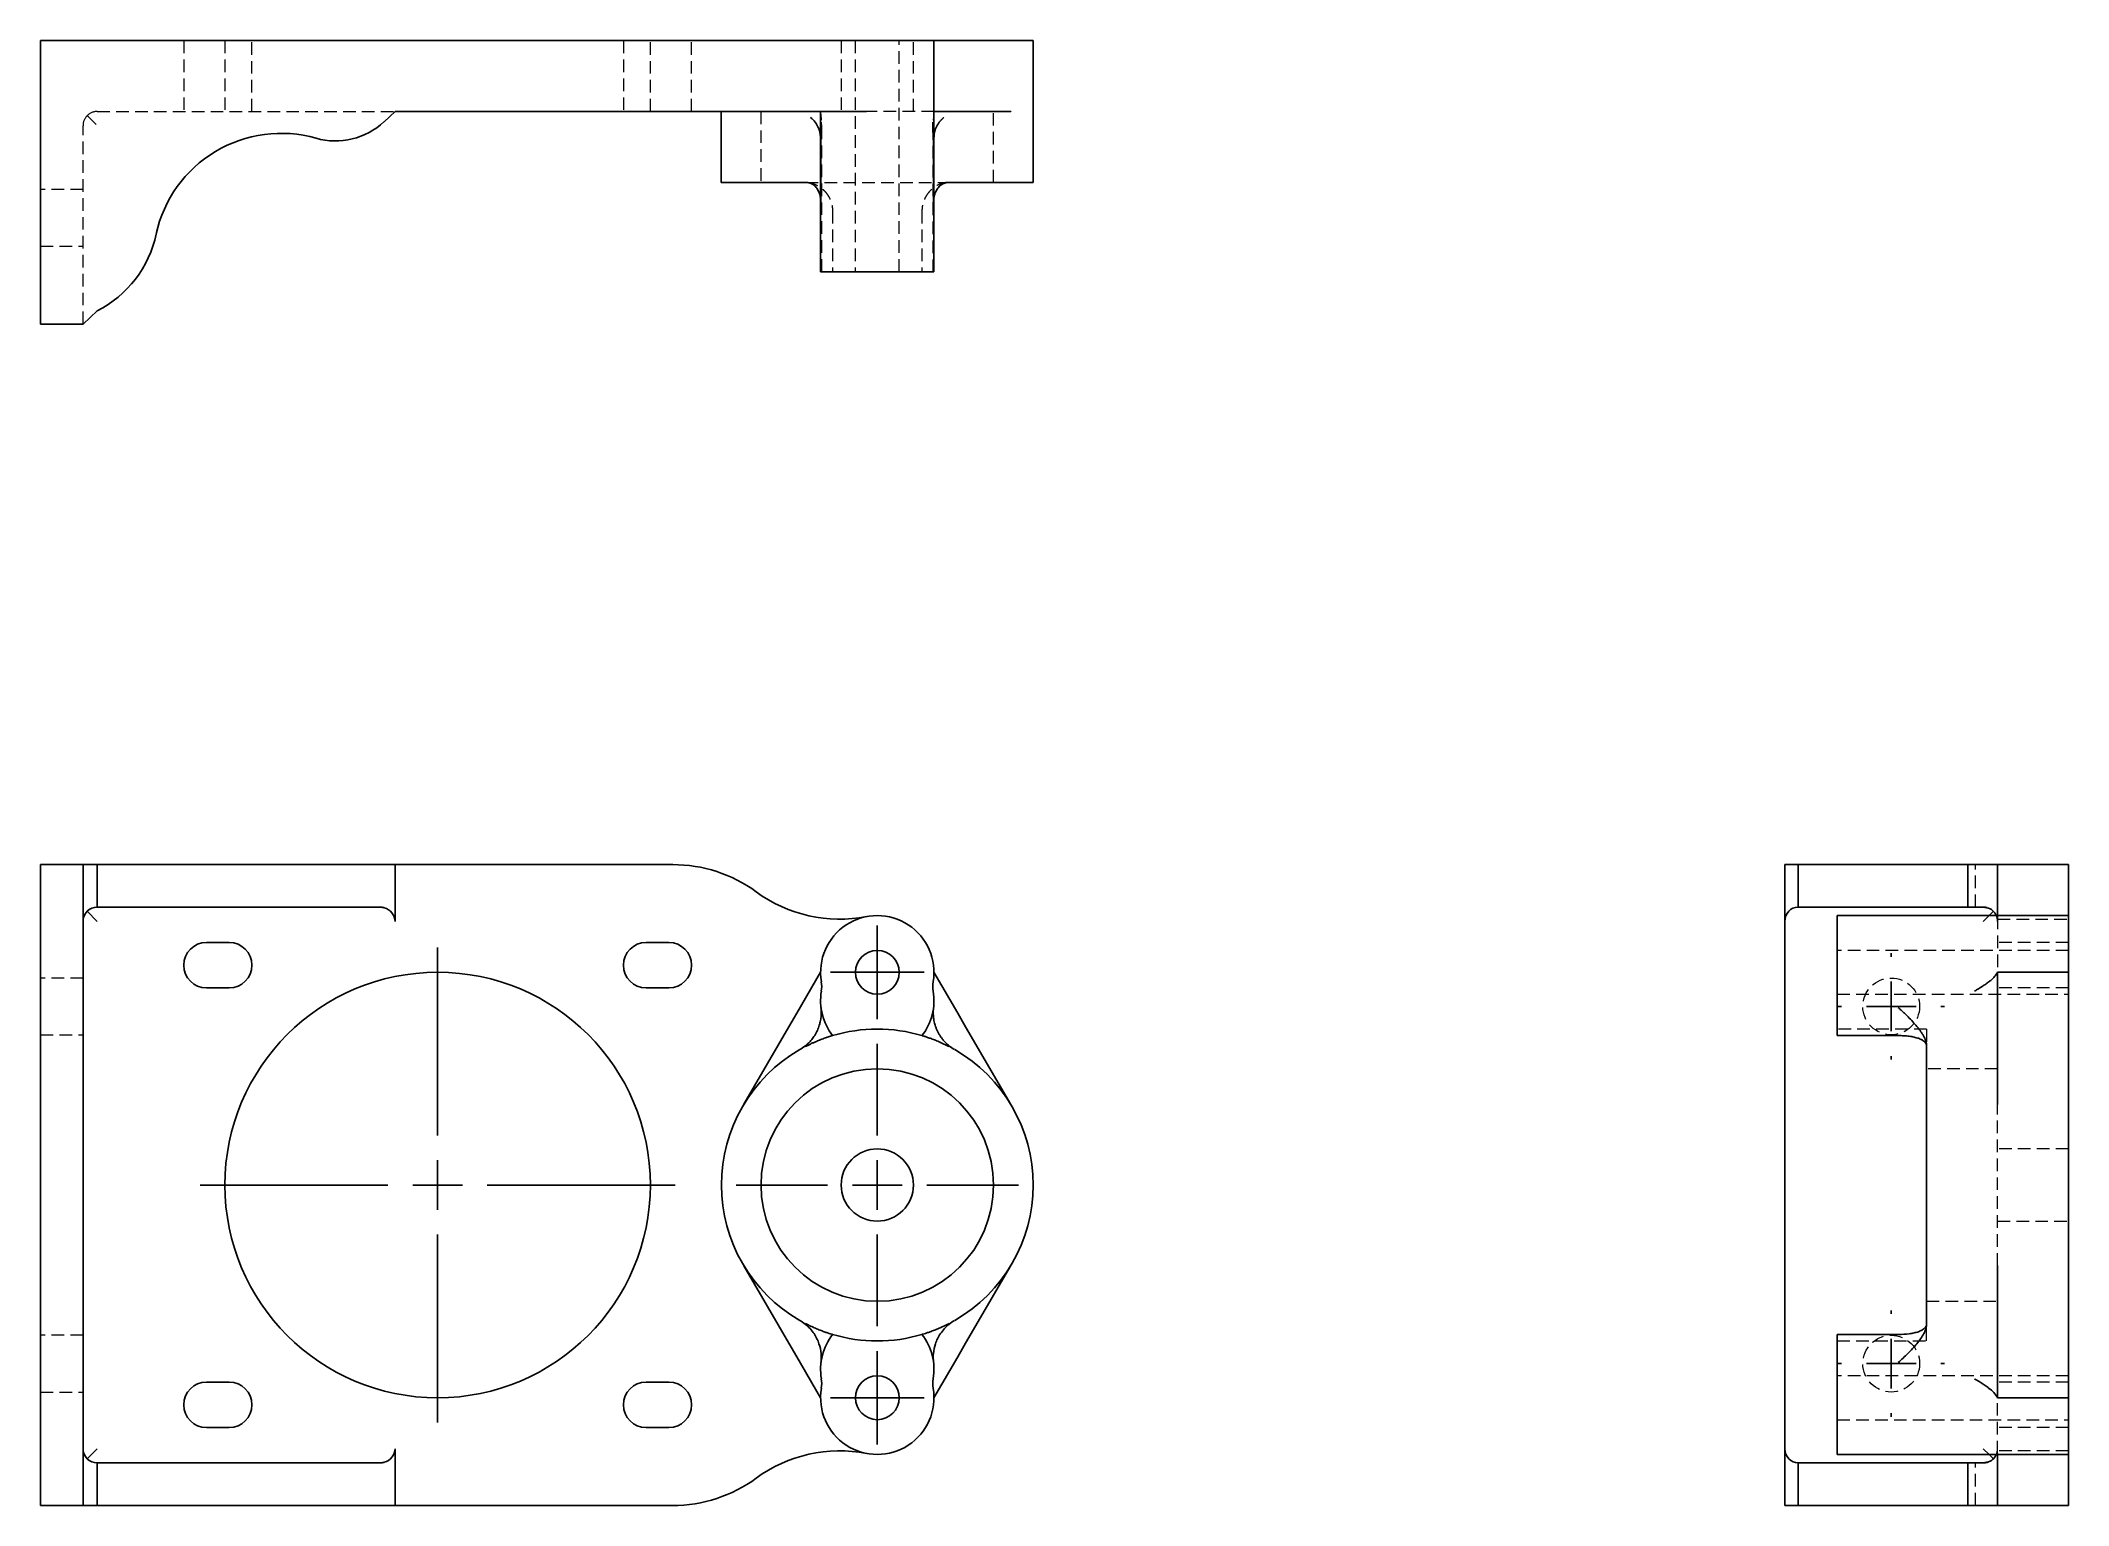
# Model space of a CAD drawing. Header units: millimetres. Extents: x 33 to 237, y 25 to 172.
import ezdxf

# ---------------------------------------------------------------- set-up
doc = ezdxf.new("R2010")
doc.units = ezdxf.units.MM
doc.linetypes.add('HIDDEN', pattern=[1.905, 1.27, -0.635])
doc.layers.add('10', color=7, linetype='Continuous')

# ---------------------------------------------------------------- blocks, each defined once
blk = doc.blocks.new('SW_CENTERMARKSYMBOL_0')
at = {"layer": '10', "color": 0}
for p, q in [((0, 5), (0, 23.93)), ((0, 0), (0, 2.5)), ((-5, 0), (-23.93, 0)), ((0, 0), (-2.5, 0)), ((0, 0), (0, -2.5)), ((0, 0), (2.5, 0)), ((5, 0), (23.93, 0)), ((0, -5), (0, -23.93))]:
    blk.add_line(p, q, dxfattribs=at)
blk = doc.blocks.new('SW_CENTERMARKSYMBOL_1')
at = {"layer": '10', "color": 0}
for p, q in [((0, 2.5), (0, 4.71)), ((0, 0), (0, 2.5)), ((-2.5, 0), (-4.71, 0)), ((0, 0), (-2.5, 0)), ((0, 0), (0, -2.5)), ((0, 0), (2.5, 0)), ((2.5, 0), (4.71, 0)), ((0, -2.5), (0, -4.71))]:
    blk.add_line(p, q, dxfattribs=at)
blk = doc.blocks.new('SW_CENTERMARKSYMBOL_2')
at = {"layer": '10', "color": 0}
for p, q in [((0, 5), (0, 14.21)), ((0, 0), (0, 2.5)), ((-5, 0), (-14.21, 0)), ((0, 0), (-2.5, 0)), ((0, 0), (0, -2.5)), ((0, 0), (2.5, 0)), ((5, 0), (14.21, 0)), ((0, -5), (0, -14.21))]:
    blk.add_line(p, q, dxfattribs=at)
blk = doc.blocks.new('SW_CENTERMARKSYMBOL_3')
at = {"layer": '10', "color": 0}
for p, q in [((0, 2.5), (0, 4.71)), ((0, 0), (0, 2.5)), ((-2.5, 0), (-4.71, 0)), ((0, 0), (-2.5, 0)), ((0, 0), (0, -2.5)), ((0, 0), (2.5, 0)), ((2.5, 0), (4.71, 0)), ((0, -2.5), (0, -4.71))]:
    blk.add_line(p, q, dxfattribs=at)
blk = doc.blocks.new('SW_CENTERMARKSYMBOL_4')
at = {"layer": '10', "color": 0}
for p, q in [((0, 5), (0, 5.36)), ((0, 0), (0, 2.5)), ((-5, 0), (-5.36, 0)), ((0, 0), (-2.5, 0)), ((0, 0), (0, -2.5)), ((0, 0), (2.5, 0)), ((5, 0), (5.36, 0)), ((0, -5), (0, -5.36))]:
    blk.add_line(p, q, dxfattribs=at)
blk = doc.blocks.new('SW_CENTERMARKSYMBOL_5')
at = {"layer": '10', "color": 0}
for p, q in [((0, 5), (0, 5.36)), ((0, 0), (0, 2.5)), ((-5, 0), (-5.36, 0)), ((0, 0), (-2.5, 0)), ((0, 0), (0, -2.5)), ((0, 0), (2.5, 0)), ((5, 0), (5.36, 0)), ((0, -5), (0, -5.36))]:
    blk.add_line(p, q, dxfattribs=at)

msp = doc.modelspace()

# ---------------------------------------------------------------- linework, layer by layer
at = {"color": 7, "linetype": 'Continuous', "lineweight": 25}
for p, q in [((33, 172.28), (33, 143.71)), ((38.71, 172.28), (33, 172.28)), ((96.68, 172.28), (38.71, 172.28)), ((105.1, 172.28), (96.68, 172.28)), ((105.1, 172.28), (116.21, 172.28)), ((123, 172.28), (116.21, 172.28)), ((123, 172.28), (123, 165.14)), ((123, 172.28), (130.75, 172.28)), ((130.75, 172.28), (133, 172.28)), ((133, 158), (133, 172.28)), ((67.6, 164.1), (68.71, 165.14)), ((96.68, 165.14), (68.71, 165.14)), ((96.68, 165.14), (105.1, 165.14)), ((101.57, 165.14), (101.57, 158)), ((116.21, 165.14), (105.1, 165.14)), ((111.57, 165.14), (111.57, 149)), ((123, 149), (123, 165.14)), ((125.4, 165.14), (123, 165.14)), ((126.19, 165.14), (125.4, 165.14)), ((130.74, 165.14), (126.19, 165.14)), ((109.49, 158), (101.57, 158)), ((110.03, 158), (109.49, 158)), ((124.54, 158), (125.09, 158)), ((133, 158), (125.09, 158)), ((123, 149), (111.57, 149)), ((37.29, 143.71), (38.71, 145.05)), ((37.29, 143.71), (33, 143.71)), ((33, 89.28), (33, 24.72)), ((37.29, 89.28), (33, 89.28)), ((37.29, 83.56), (37.29, 89.28)), ((37.29, 89.28), (38.71, 89.28)), ((38.71, 89.28), (38.71, 84.99)), ((44.65, 89.28), (38.71, 89.28)), ((44.65, 89.28), (60.75, 89.28)), ((67.6, 89.28), (60.75, 89.28)), ((67.6, 89.28), (68.71, 89.28)), ((68.71, 89.28), (68.71, 83.56)), ((96.68, 89.28), (68.71, 89.28)), ((208.71, 83.56), (208.71, 89.28)), ((208.71, 89.28), (210.05, 89.28)), ((210.05, 89.28), (210.05, 84.99)), ((217.8, 89.28), (210.05, 89.28)), ((217.8, 89.28), (227.16, 89.28)), ((227.16, 89.28), (227.16, 84.99)), ((229.1, 89.28), (227.16, 89.28)), ((229.1, 89.28), (230.14, 89.28)), ((237.28, 89.28), (230.14, 89.28)), ((230.14, 89.28), (230.14, 86.53)), ((237.28, 86.53), (237.28, 89.28)), ((230.14, 84.14), (230.14, 86.53)), ((237.28, 86.53), (237.28, 84.14)), ((38.71, 83.56), (37.7, 84.57)), ((38.71, 84.99), (44.65, 84.99)), ((60.75, 84.99), (44.65, 84.99)), ((60.75, 84.99), (67.16, 84.99)), ((210.05, 84.99), (217.8, 84.99)), ((237.28, 84.14), (214, 84.14)), ((214, 77.48), (214, 84.14)), ((227.16, 84.99), (217.8, 84.99)), ((227.16, 84.99), (228.71, 84.99)), ((229.72, 84.57), (229.29, 84.14)), ((237.28, 78.43), (237.28, 84.14)), ((37.29, 30.44), (37.29, 83.56)), ((208.71, 30.44), (208.71, 83.56)), ((49.71, 81.43), (52, 81.43)), ((94, 81.43), (96.29, 81.43)), ((109.17, 74.3), (111.57, 78.43)), ((125.4, 74.3), (123, 78.43)), ((230.14, 74.3), (230.14, 78.43)), ((237.28, 78.43), (230.14, 78.43)), ((237.28, 78.43), (237.28, 65.1)), ((52, 76.86), (49.71, 76.86)), ((96.29, 76.86), (94, 76.86)), ((214, 76.52), (214, 77.48)), ((214, 72.05), (214, 76.52)), ((108.38, 72.94), (109.17, 74.3)), ((126.19, 72.94), (125.4, 74.3)), ((230.14, 72.94), (230.14, 74.3)), ((103.84, 65.13), (108.38, 72.94)), ((130.74, 65.12), (126.19, 72.94)), ((220.14, 72.05), (214, 72.05)), ((230.14, 65.12), (230.14, 72.94)), ((223, 71.01), (223, 70.64)), ((223, 43.36), (223, 70.64)), ((237.28, 65.1), (237.28, 48.9)), ((103.84, 48.87), (108.38, 41.06)), ((130.74, 48.88), (126.19, 41.06)), ((230.14, 48.88), (230.14, 41.06)), ((237.28, 35.57), (237.28, 48.9)), ((223, 42.99), (223, 43.36)), ((108.38, 41.06), (109.17, 39.7)), ((126.19, 41.06), (125.4, 39.7)), ((220.14, 41.95), (214, 41.95)), ((214, 41.95), (214, 37.48)), ((230.14, 41.06), (230.14, 39.7)), ((109.17, 39.7), (111.57, 35.57)), ((125.4, 39.7), (123, 35.57)), ((230.14, 39.7), (230.14, 35.57)), ((52, 37.14), (49.71, 37.14)), ((96.29, 37.14), (94, 37.14)), ((214, 37.48), (214, 36.52)), ((214, 36.52), (214, 29.86)), ((237.28, 35.57), (230.14, 35.57)), ((237.28, 35.57), (237.28, 29.86)), ((49.71, 32.57), (52, 32.57)), ((94, 32.57), (96.29, 32.57)), ((37.29, 30.44), (37.29, 24.72)), ((38.71, 30.44), (37.7, 29.43)), ((38.71, 24.72), (38.71, 29.01)), ((38.71, 29.01), (44.65, 29.01)), ((60.75, 29.01), (44.65, 29.01)), ((60.75, 29.01), (67.16, 29.01)), ((68.71, 24.72), (68.71, 30.44)), ((208.71, 30.44), (208.71, 24.72)), ((210.05, 24.72), (210.05, 29.01)), ((210.05, 29.01), (217.8, 29.01)), ((214, 29.86), (237.28, 29.86)), ((227.16, 29.01), (217.8, 29.01)), ((227.16, 29.01), (227.16, 24.72)), ((227.16, 29.01), (228.71, 29.01)), ((229.72, 29.43), (229.29, 29.86)), ((230.14, 29.86), (230.14, 27.47)), ((237.28, 27.47), (237.28, 29.86)), ((230.14, 24.72), (230.14, 27.47)), ((237.28, 27.47), (237.28, 24.72)), ((37.29, 24.72), (33, 24.72)), ((37.29, 24.72), (38.71, 24.72)), ((44.65, 24.72), (38.71, 24.72)), ((44.65, 24.72), (60.75, 24.72)), ((67.6, 24.72), (60.75, 24.72)), ((67.6, 24.72), (68.71, 24.72)), ((96.68, 24.72), (68.71, 24.72)), ((208.71, 24.72), (210.05, 24.72)), ((217.8, 24.72), (210.05, 24.72)), ((217.8, 24.72), (227.16, 24.72)), ((229.1, 24.72), (227.16, 24.72)), ((229.1, 24.72), (230.14, 24.72)), ((237.28, 24.72), (230.14, 24.72))]:
    msp.add_line(p, q, dxfattribs=at)
at = {"color": 7, "linetype": 'HIDDEN', "lineweight": 18}
for p, q in [((47.43, 172.28), (47.43, 165.14)), ((51.57, 172.28), (51.57, 165.14)), ((54.29, 165.14), (54.29, 172.28)), ((91.71, 172.28), (91.71, 165.14)), ((94.43, 165.14), (94.43, 172.28)), ((98.57, 165.14), (98.57, 172.28)), ((113.64, 172.28), (113.64, 165.14)), ((115.07, 172.28), (115.07, 149)), ((119.5, 149), (119.5, 172.28)), ((120.93, 165.14), (120.93, 172.28)), ((37.29, 143.71), (37.29, 163.71)), ((37.7, 164.72), (38.71, 163.71)), ((38.71, 165.14), (68.71, 165.14)), ((105.57, 165.14), (105.57, 158)), ((111.69, 149), (111.69, 163.58)), ((111.69, 163.58), (111.69, 163.58)), ((123, 165.14), (116.21, 165.14)), ((122.88, 163.58), (122.88, 149)), ((123, 165.14), (123, 165.14)), ((129, 158), (129, 165.14)), ((111.57, 162.48), (111.57, 162.5)), ((111.57, 162.48), (111.57, 162.5)), ((111.64, 155.7), (111.64, 162.31)), ((122.93, 162.31), (122.93, 155.7)), ((123, 162.48), (123, 162.5)), ((123, 162.48), (123, 162.5)), ((110.03, 158), (110.06, 158)), ((110.06, 158), (124.51, 158)), ((124.54, 158), (124.51, 158)), ((37.29, 157.28), (33, 157.28)), ((111.64, 155.69), (111.64, 155.7)), ((122.93, 155.7), (122.93, 155.69)), ((112.78, 155.14), (112.78, 149)), ((121.79, 155.14), (121.79, 149)), ((33, 151.57), (37.29, 151.57)), ((227.93, 84.99), (227.93, 89.28)), ((228.71, 84.99), (229.21, 84.89)), ((229.29, 84.14), (228.71, 83.56)), ((230.14, 84.04), (230.14, 84.14)), ((230.14, 84.04), (230.14, 78.43)), ((230.14, 83.78), (237.28, 83.78)), ((237.28, 80.64), (214, 80.64)), ((237.28, 81.43), (230.14, 81.43)), ((37.29, 77.85), (33, 77.85)), ((214, 76.21), (237.28, 76.21)), ((237.28, 76.86), (230.14, 76.86)), ((33, 72.13), (37.29, 72.13)), ((223, 72.71), (214, 72.71)), ((223, 72.71), (223, 71.01)), ((230.14, 68.71), (223, 68.71)), ((230.14, 48.88), (230.14, 65.12)), ((237.28, 60.64), (230.14, 60.64)), ((230.14, 53.36), (237.28, 53.36)), ((223, 45.29), (230.14, 45.29)), ((223, 41.29), (223, 42.99)), ((37.29, 41.87), (33, 41.87)), ((214, 41.29), (223, 41.29)), ((237.28, 37.79), (214, 37.79)), ((237.28, 37.14), (230.14, 37.14)), ((33, 36.15), (37.29, 36.15)), ((230.14, 29.96), (230.14, 35.57)), ((214, 33.36), (237.28, 33.36)), ((237.28, 32.57), (230.14, 32.57)), ((227.93, 24.72), (227.93, 29.01)), ((229.29, 29.86), (228.71, 30.44)), ((229.21, 29.11), (228.71, 29.01)), ((237.28, 30.22), (230.14, 30.22)), ((230.14, 29.96), (230.14, 29.86))]:
    msp.add_line(p, q, dxfattribs=at)
at = {"color": 7, "linetype": 'Continuous', "lineweight": 25}
for centre, radius in [((117.29, 78.43), 2.21), ((73, 57), 21.43), ((117.29, 57), 11.71), ((117.29, 57), 3.64), ((117.29, 35.57), 2.21)]:
    msp.add_circle(centre, radius, dxfattribs=at)
at = {"color": 7, "linetype": 'HIDDEN', "lineweight": 18}
for centre in [(219.43, 74.99), (219.43, 39.01)]:
    msp.add_circle(centre, 2.86, dxfattribs=at)
for centre, start, end in [((38.71, 163.71), 135, 180), ((38.71, 163.71), 90, 135), ((228.71, 83.56), 0, 24.0077), ((228.71, 30.44), 335.9923, 0)]:
    msp.add_arc(centre, 1.43, start, end, dxfattribs=at)
at = {"color": 7, "linetype": 'Continuous', "lineweight": 25}
for centre, radius, start, end in [((62.71, 169.31), 7.14, 254.0478, 313.1524), ((57.22, 150.08), 12.86, 74.0478, 167.7941), ((33.48, 155.21), 11.43, 297.2548, 347.7941), ((96.68, 74.99), 14.29, 53.8829, 90), ((113.52, 98.07), 14.29, 233.8829, 280.8567), ((38.71, 83.56), 1.43, 90, 180), ((117.29, 78.43), 5.71, 350.4059, 189.5941), ((228.71, 83.56), 1.43, 24.0077, 74.4365), ((49.71, 79.14), 2.29, 90, 270), ((52, 79.14), 2.29, 270, 90), ((94, 79.14), 2.29, 90, 270), ((96.29, 79.14), 2.29, 270, 90), ((117.29, 75.57), 5.71, 170.4059, 217.9799), ((108.83, 77), 2.86, 350.4059, 9.5941), ((117.29, 75.57), 5.71, 322.0201, 9.5941), ((125.74, 77), 2.86, 170.4059, 189.5941), ((117.29, 57), 15.71, 73.3438, 106.6562), ((117.29, 57), 15.71, 119.7577, 240.2423), ((107.36, 74.36), 4.29, 299.7577, 308.531), ((127.21, 74.36), 4.29, 231.469, 240.2423), ((117.29, 57), 15.71, 299.7577, 60.2423), ((107.36, 39.64), 4.29, 51.469, 60.2423), ((127.21, 39.64), 4.29, 119.7577, 128.531), ((117.29, 38.43), 5.71, 142.0201, 189.5941), ((117.29, 57), 15.71, 253.3438, 286.6562), ((117.29, 38.43), 5.71, 350.4059, 37.9799), ((49.71, 34.86), 2.29, 90, 270), ((52, 34.86), 2.29, 270, 90), ((94, 34.86), 2.29, 90, 270), ((96.29, 34.86), 2.29, 270, 90), ((108.83, 37), 2.86, 350.4059, 9.5941), ((125.74, 37), 2.86, 170.4059, 189.5941), ((117.29, 35.57), 5.71, 170.4059, 9.5941), ((38.71, 30.44), 1.43, 180, 270), ((113.52, 15.93), 14.29, 79.1433, 126.1171), ((228.71, 30.44), 1.43, 285.5635, 335.9923), ((96.68, 39.01), 14.29, 270, 306.1171)]:
    msp.add_arc(centre, radius, start, end, dxfattribs=at)
for centre, major_axis, start_param, end_param in [((67.19, 83.56), (1.52, 0), 0, 1.299163), ((210.05, 83.56), (0, 1.43), 0, 1.570796), ((67.19, 30.44), (1.52, 0), 4.984023, 6.283185), ((210.05, 30.44), (0, 1.43), 1.570796, 3.141593)]:
    msp.add_ellipse(centre, major_axis=major_axis, ratio=0.9375, start_param=start_param, end_param=end_param, dxfattribs=at)
for points, knots in [([(110.57, 164.54), (110.74, 164.39), (111.05, 164.1), (111.36, 163.55), (111.54, 163.01), (111.56, 162.66), (111.57, 162.5)], [0, 0, 0, 0, 0.274979, 0.532742, 0.774337, 1, 1, 1, 1]), ([(123, 162.5), (123.01, 162.66), (123.03, 163.01), (123.21, 163.55), (123.52, 164.1), (123.84, 164.39), (124, 164.54)], [0, 0, 0, 0, 0.225663, 0.467258, 0.725021, 1, 1, 1, 1]), ([(130.75, 165.1), (130.75, 165.11), (130.75, 165.12), (130.75, 165.13), (130.74, 165.13), (130.74, 165.14), (130.74, 165.14), (130.74, 165.14), (130.74, 165.14), (130.74, 165.14)], [0, 0, 0, 0, 0.5, 0.5, 0.75, 0.75, 0.875, 0.875, 1, 1, 1, 1]), ([(111.57, 156.46), (111.56, 156.54), (111.52, 156.74), (111.41, 157.07), (111.21, 157.42), (110.92, 157.73), (110.53, 157.95), (110.2, 157.98), (110.03, 158)], [0, 0, 0, 0, 0.100005, 0.242928, 0.438741, 0.62322, 0.810765, 1, 1, 1, 1]), ([(123, 156.46), (123.02, 156.55), (123.05, 156.74), (123.17, 157.07), (123.36, 157.43), (123.67, 157.74), (124.06, 157.96), (124.39, 157.98), (124.54, 158)], [0, 0, 0, 0, 0.101866, 0.242757, 0.433847, 0.635745, 0.822785, 1, 1, 1, 1]), ([(67.16, 84.99), (67.2, 84.99), (67.27, 84.99), (67.39, 84.98), (67.5, 84.96), (67.57, 84.95), (67.6, 84.94)], [0, 0, 0, 0, 0.260427, 0.513541, 0.759874, 1, 1, 1, 1]), ([(228.71, 84.99), (228.74, 84.99), (228.81, 84.99), (228.9, 84.98), (229, 84.96), (229.06, 84.95), (229.1, 84.94)], [0, 0, 0, 0, 0.260427, 0.513541, 0.759874, 1, 1, 1, 1]), ([(230.14, 78.43), (230.12, 78.39), (230.06, 78.3), (229.96, 78.15), (229.84, 77.99), (229.68, 77.82), (229.5, 77.64), (229.36, 77.53), (229.28, 77.48)], [0, 0, 0, 0, 0.113267, 0.248245, 0.404251, 0.581036, 0.779085, 1, 1, 1, 1]), ([(227.81, 76.52), (227.91, 76.58), (228.08, 76.69), (228.31, 76.83), (228.47, 76.93), (228.68, 77.06), (228.95, 77.23), (229.17, 77.4), (229.28, 77.48)], [0, 0, 0, 0, 0.19551, 0.347853, 0.457034, 0.518747, 0.772519, 1, 1, 1, 1]), ([(111.61, 74.88), (111.62, 74.82), (111.63, 74.71), (111.64, 74.55), (111.65, 74.38), (111.64, 74.18), (111.62, 73.86), (111.56, 73.46), (111.42, 72.96), (111.21, 72.46), (110.98, 72.05), (110.76, 71.75), (110.6, 71.56), (110.43, 71.37), (110.24, 71.18), (110.1, 71.07), (110.03, 71.01)], [0, 0, 0, 0, 0.051306, 0.093226, 0.125758, 0.192293, 0.251847, 0.38463, 0.503155, 0.631521, 0.752456, 0.80171, 0.850968, 0.900341, 0.949963, 1, 1, 1, 1]), ([(122.96, 74.88), (122.95, 74.82), (122.94, 74.71), (122.93, 74.55), (122.93, 74.38), (122.93, 74.18), (122.95, 73.86), (123.01, 73.46), (123.13, 73.04), (123.26, 72.71), (123.38, 72.44), (123.53, 72.17), (123.7, 71.91), (123.88, 71.66), (124.09, 71.42), (124.31, 71.21), (124.46, 71.08), (124.54, 71.01)], [0, 0, 0, 0, 0.051184, 0.093096, 0.125736, 0.192514, 0.251803, 0.385987, 0.503064, 0.570309, 0.633849, 0.700818, 0.764781, 0.826167, 0.885465, 0.943215, 1, 1, 1, 1]), ([(220.14, 74.88), (220.21, 74.82), (220.33, 74.71), (220.5, 74.55), (220.68, 74.38), (220.89, 74.18), (221.22, 73.86), (221.6, 73.46), (221.97, 73.04), (222.24, 72.71), (222.43, 72.44), (222.6, 72.17), (222.75, 71.91), (222.86, 71.66), (222.94, 71.42), (222.99, 71.21), (223, 71.08), (223, 71.01)], [0, 0, 0, 0, 0.051184, 0.093096, 0.125736, 0.192514, 0.251803, 0.385987, 0.503064, 0.570309, 0.633849, 0.700818, 0.764781, 0.826167, 0.885465, 0.943215, 1, 1, 1, 1]), ([(110.06, 70.96), (110.11, 70.98), (110.21, 71.03), (110.35, 71.1), (110.5, 71.17), (110.64, 71.24), (110.78, 71.31), (110.92, 71.37), (111.16, 71.47), (111.52, 71.62), (111.89, 71.76), (112.15, 71.85), (112.31, 71.91), (112.44, 71.95), (112.57, 71.99), (112.66, 72.02), (112.73, 72.04), (112.77, 72.05), (112.78, 72.05), (112.78, 72.05)], [0, 0, 0, 0, 0.035631, 0.071291, 0.106984, 0.142712, 0.178477, 0.214279, 0.250121, 0.362122, 0.500182, 0.582832, 0.62531, 0.692376, 0.750399, 0.816797, 0.880479, 0.941521, 1, 1, 1, 1]), ([(124.51, 70.96), (124.46, 70.98), (124.36, 71.03), (124.22, 71.1), (124.08, 71.17), (123.93, 71.24), (123.79, 71.3), (123.65, 71.37), (123.39, 71.48), (123.04, 71.63), (122.69, 71.76), (122.44, 71.84), (122.28, 71.9), (122.13, 71.95), (122.01, 71.99), (121.91, 72.02), (121.84, 72.04), (121.8, 72.05), (121.79, 72.05), (121.79, 72.05)], [0, 0, 0, 0, 0.035835, 0.071451, 0.106957, 0.142466, 0.178089, 0.213937, 0.250118, 0.375028, 0.500187, 0.562869, 0.625316, 0.688061, 0.750394, 0.813573, 0.875777, 0.937689, 1, 1, 1, 1]), ([(223, 70.96), (223, 70.98), (223, 71.03), (222.98, 71.1), (222.96, 71.17), (222.93, 71.24), (222.89, 71.3), (222.84, 71.37), (222.73, 71.48), (222.53, 71.63), (222.24, 71.76), (221.96, 71.84), (221.74, 71.9), (221.5, 71.95), (221.24, 71.99), (220.98, 72.02), (220.7, 72.04), (220.42, 72.05), (220.24, 72.05), (220.14, 72.05)], [0, 0, 0, 0, 0.035835, 0.071451, 0.106957, 0.142466, 0.178089, 0.213937, 0.250118, 0.375028, 0.500187, 0.562869, 0.625316, 0.688061, 0.750394, 0.813573, 0.875777, 0.937689, 1, 1, 1, 1]), ([(103.82, 65.09), (103.82, 65.09), (103.82, 65.09), (103.82, 65.1), (103.82, 65.11), (103.83, 65.11)], [-0.01504609, -0.01504609, -0.01504609, -0.01504609, -0.01493686, -0.01493686, 0, 0, 0, 0]), ([(103.83, 65.11), (103.83, 65.11), (103.83, 65.11), (103.83, 65.11), (103.83, 65.12), (103.83, 65.12), (103.83, 65.12), (103.83, 65.12), (103.83, 65.12), (103.83, 65.12), (103.83, 65.12), (103.83, 65.12), (103.83, 65.12), (103.83, 65.12), (103.83, 65.12), (103.83, 65.12), (103.83, 65.12), (103.83, 65.12), (103.83, 65.12), (103.83, 65.12), (103.83, 65.12), (103.83, 65.12), (103.83, 65.12), (103.83, 65.12)], [-0.008723815, -0.008723815, -0.008723815, -0.008723815, -0.007214254, -0.007214254, -0.00340163, -0.00340163, -0.001656824, -0.001656824, -0.000818232, -0.000818232, -0.000406114, -0.000406114, -0.00020142, -0.00020142, -0.000099221, -0.000099221, -0.000048056, -0.000048056, -0.000022437, -0.000022437, -0.000009573, -0.000009573, 0.000000642, 0.000000642, 0.000000642, 0.000000642]), ([(130.75, 65.1), (130.75, 65.1), (130.75, 65.11), (130.75, 65.11), (130.74, 65.11), (130.74, 65.11), (130.74, 65.12), (130.74, 65.12), (130.74, 65.12), (130.74, 65.12)], [0, 0, 0, 0, 0.5, 0.5, 0.75, 0.75, 0.875, 0.875, 1, 1, 1, 1]), ([(230.1, 65.1), (230.11, 65.1), (230.12, 65.11), (230.13, 65.11), (230.13, 65.11), (230.14, 65.11), (230.14, 65.12), (230.14, 65.12), (230.14, 65.12), (230.14, 65.12)], [0, 0, 0, 0, 0.5, 0.5, 0.75, 0.75, 0.875, 0.875, 1, 1, 1, 1]), ([(103.82, 48.91), (103.82, 48.91), (103.82, 48.91), (103.82, 48.9), (103.82, 48.89), (103.83, 48.89)], [-0.01504609, -0.01504609, -0.01504609, -0.01504609, -0.01493686, -0.01493686, 0, 0, 0, 0]), ([(103.83, 48.89), (103.83, 48.89), (103.83, 48.89), (103.83, 48.89), (103.83, 48.88), (103.83, 48.88), (103.83, 48.88), (103.83, 48.88), (103.83, 48.88), (103.83, 48.88), (103.83, 48.88), (103.83, 48.88), (103.83, 48.88), (103.83, 48.88), (103.83, 48.88), (103.83, 48.88), (103.83, 48.88), (103.83, 48.88), (103.83, 48.88), (103.83, 48.88), (103.83, 48.88), (103.83, 48.88), (103.83, 48.88), (103.83, 48.88)], [-0.008723815, -0.008723815, -0.008723815, -0.008723815, -0.007214254, -0.007214254, -0.00340163, -0.00340163, -0.001656824, -0.001656824, -0.000818232, -0.000818232, -0.000406114, -0.000406114, -0.00020142, -0.00020142, -0.000099221, -0.000099221, -0.000048056, -0.000048056, -0.000022437, -0.000022437, -0.000009573, -0.000009573, 0.000000642, 0.000000642, 0.000000642, 0.000000642]), ([(130.75, 48.9), (130.75, 48.9), (130.75, 48.89), (130.75, 48.89), (130.74, 48.89), (130.74, 48.89), (130.74, 48.88), (130.74, 48.88), (130.74, 48.88), (130.74, 48.88)], [0, 0, 0, 0, 0.5, 0.5, 0.75, 0.75, 0.875, 0.875, 1, 1, 1, 1]), ([(230.1, 48.9), (230.11, 48.9), (230.12, 48.89), (230.13, 48.89), (230.13, 48.89), (230.14, 48.89), (230.14, 48.88), (230.14, 48.88), (230.14, 48.88), (230.14, 48.88)], [0, 0, 0, 0, 0.5, 0.5, 0.75, 0.75, 0.875, 0.875, 1, 1, 1, 1]), ([(110.03, 42.99), (110.21, 42.85), (110.37, 42.7), (110.66, 42.38), (110.8, 42.2), (111.03, 41.86), (111.13, 41.69), (111.29, 41.35), (111.36, 41.18), (111.53, 40.68), (111.6, 40.35), (111.64, 39.88), (111.65, 39.73), (111.64, 39.42), (111.63, 39.27), (111.61, 39.12)], [0, 0, 0, 0, 0.125, 0.125, 0.25, 0.25, 0.375, 0.375, 0.5, 0.5, 0.75, 0.75, 0.875, 0.875, 1, 1, 1, 1]), ([(110.06, 43.04), (110.23, 42.96), (110.4, 42.87), (110.73, 42.72), (110.9, 42.64), (111.22, 42.5), (111.38, 42.44), (111.67, 42.32), (111.81, 42.27), (112.07, 42.18), (112.18, 42.14), (112.39, 42.07), (112.48, 42.04), (112.7, 41.97), (112.78, 41.95), (112.78, 41.95)], [0, 0, 0, 0, 0.125, 0.125, 0.25, 0.25, 0.375, 0.375, 0.5, 0.5, 0.625, 0.625, 0.75, 0.75, 1, 1, 1, 1]), ([(124.51, 43.04), (124.34, 42.96), (124.17, 42.87), (123.84, 42.72), (123.67, 42.64), (123.35, 42.5), (123.19, 42.44), (122.9, 42.32), (122.76, 42.27), (122.5, 42.18), (122.39, 42.14), (122.18, 42.07), (122.09, 42.04), (121.87, 41.97), (121.79, 41.95), (121.79, 41.95)], [0, 0, 0, 0, 0.125, 0.125, 0.25, 0.25, 0.375, 0.375, 0.5, 0.5, 0.625, 0.625, 0.75, 0.75, 1, 1, 1, 1]), ([(124.54, 42.99), (124.37, 42.85), (124.2, 42.7), (123.91, 42.38), (123.77, 42.2), (123.54, 41.86), (123.45, 41.69), (123.28, 41.35), (123.21, 41.18), (123.04, 40.68), (122.98, 40.35), (122.93, 39.88), (122.92, 39.73), (122.93, 39.42), (122.94, 39.27), (122.96, 39.12)], [0, 0, 0, 0, 0.125, 0.125, 0.25, 0.25, 0.375, 0.375, 0.5, 0.5, 0.75, 0.75, 0.875, 0.875, 1, 1, 1, 1]), ([(223, 43.04), (223, 42.96), (222.98, 42.87), (222.91, 42.72), (222.85, 42.64), (222.71, 42.5), (222.62, 42.44), (222.41, 42.32), (222.3, 42.27), (222.03, 42.18), (221.89, 42.14), (221.58, 42.07), (221.42, 42.04), (220.9, 41.97), (220.52, 41.95), (220.14, 41.95)], [0, 0, 0, 0, 0.125, 0.125, 0.25, 0.25, 0.375, 0.375, 0.5, 0.5, 0.625, 0.625, 0.75, 0.75, 1, 1, 1, 1]), ([(223, 42.99), (223, 42.85), (222.97, 42.7), (222.87, 42.38), (222.8, 42.2), (222.62, 41.86), (222.51, 41.69), (222.28, 41.35), (222.15, 41.18), (221.74, 40.68), (221.43, 40.35), (220.96, 39.88), (220.79, 39.73), (220.47, 39.42), (220.3, 39.27), (220.14, 39.12)], [0, 0, 0, 0, 0.125, 0.125, 0.25, 0.25, 0.375, 0.375, 0.5, 0.5, 0.75, 0.75, 0.875, 0.875, 1, 1, 1, 1]), ([(227.81, 37.48), (227.89, 37.43), (228.05, 37.33), (228.27, 37.2), (228.56, 37.02), (228.9, 36.8), (229.16, 36.62), (229.28, 36.52)], [0, 0, 0, 0, 0.1610309, 0.3130151, 0.4570292, 0.73154, 1, 1, 1, 1]), ([(230.14, 35.57), (230.03, 35.76), (229.9, 35.93), (229.62, 36.25), (229.46, 36.4), (229.28, 36.52)], [0, 0, 0, 0, 0.5, 0.5, 1, 1, 1, 1])]:
    msp.add_open_spline(points, degree=3, knots=knots, dxfattribs=at)
at = {"color": 7, "linetype": 'HIDDEN', "lineweight": 18}
for points, knots in [([(111.63, 162.3), (111.62, 162.52), (111.6, 162.95), (111.38, 163.56), (111.05, 164.11), (110.73, 164.39), (110.58, 164.54)], [0, 0, 0, 0, 0.258005, 0.511374, 0.758588, 1, 1, 1, 1]), ([(111.63, 162.3), (111.62, 162.52), (111.6, 162.95), (111.38, 163.56), (111.05, 164.11), (110.73, 164.39), (110.58, 164.54)], [0, 0, 0, 0, 0.258005, 0.5113744, 0.7585881, 1, 1, 1, 1]), ([(111.57, 165.14), (111.57, 165.11), (111.57, 165.04), (111.58, 164.93), (111.59, 164.82), (111.6, 164.69), (111.62, 164.56), (111.63, 164.43), (111.65, 164.33), (111.65, 164.28)], [0, 0, 0, 0, 0.146538, 0.291105, 0.434136, 0.57608, 0.717395, 0.858546, 1, 1, 1, 1]), ([(111.65, 162.81), (111.66, 162.89), (111.67, 163.05), (111.69, 163.27), (111.69, 163.56), (111.69, 163.9), (111.66, 164.16), (111.65, 164.28)], [0, 0, 0, 0, 0.161031, 0.313015, 0.457029, 0.73154, 1, 1, 1, 1]), ([(122.92, 162.81), (122.91, 162.91), (122.9, 163.08), (122.88, 163.31), (122.88, 163.47), (122.88, 163.68), (122.89, 163.95), (122.91, 164.17), (122.92, 164.28)], [0, 0, 0, 0, 0.19551, 0.347853, 0.457034, 0.518747, 0.772519, 1, 1, 1, 1]), ([(123, 165.14), (123, 165.12), (123, 165.06), (122.99, 164.96), (122.98, 164.84), (122.97, 164.68), (122.95, 164.5), (122.93, 164.36), (122.92, 164.28)], [0, 0, 0, 0, 0.113267, 0.248245, 0.404251, 0.581036, 0.779085, 1, 1, 1, 1]), ([(123.99, 164.54), (123.84, 164.39), (123.52, 164.11), (123.19, 163.56), (122.97, 162.95), (122.95, 162.52), (122.94, 162.3)], [0, 0, 0, 0, 0.241412, 0.488626, 0.741995, 1, 1, 1, 1]), ([(111.62, 162.3), (111.64, 162.3), (111.65, 162.3), (111.64, 162.31), (111.64, 162.31)], [0, 0, 0, 0, 0.990139, 1, 1, 1, 1]), ([(122.95, 162.3), (122.93, 162.3), (122.92, 162.3), (122.93, 162.31), (122.93, 162.31)], [0, 0, 0, 0, 0.990083, 1, 1, 1, 1]), ([(110.06, 158), (110.11, 158), (110.21, 158), (110.35, 157.98), (110.5, 157.96), (110.64, 157.93), (110.78, 157.89), (110.92, 157.84), (111.16, 157.74), (111.52, 157.54), (111.89, 157.23), (112.15, 156.94), (112.31, 156.71), (112.44, 156.49), (112.57, 156.23), (112.66, 155.96), (112.73, 155.68), (112.77, 155.41), (112.78, 155.23), (112.78, 155.14)], [0, 0, 0, 0, 0.035631, 0.071291, 0.106984, 0.142712, 0.178477, 0.214279, 0.250121, 0.362122, 0.500182, 0.582832, 0.62531, 0.692376, 0.750399, 0.816797, 0.880479, 0.941521, 1, 1, 1, 1]), ([(124.51, 158), (124.46, 158), (124.36, 158), (124.22, 157.98), (124.08, 157.96), (123.93, 157.93), (123.79, 157.89), (123.65, 157.84), (123.39, 157.73), (123.04, 157.53), (122.69, 157.24), (122.44, 156.96), (122.28, 156.74), (122.13, 156.5), (122.01, 156.24), (121.91, 155.98), (121.84, 155.7), (121.8, 155.42), (121.79, 155.24), (121.79, 155.14)], [0, 0, 0, 0, 0.035835, 0.071451, 0.106957, 0.142466, 0.178089, 0.213937, 0.250118, 0.375028, 0.500187, 0.562869, 0.625316, 0.688061, 0.750394, 0.813573, 0.875777, 0.937689, 1, 1, 1, 1]), ([(111.61, 155.14), (111.63, 155.28), (111.65, 155.55), (111.64, 155.95), (111.62, 156.25), (111.58, 156.42), (111.57, 156.46)], [0, 0, 0, 0, 0.312144, 0.595309, 0.891624, 1, 1, 1, 1]), ([(122.96, 155.14), (122.95, 155.28), (122.92, 155.55), (122.93, 155.95), (122.95, 156.25), (122.99, 156.42), (123, 156.46)], [0, 0, 0, 0, 0.311774, 0.595778, 0.894013, 1, 1, 1, 1])]:
    msp.add_open_spline(points, degree=3, knots=knots, dxfattribs=at)
at = {"color": 7, "linetype": 'Continuous', "lineweight": 25}
for points in [[(67.16, 29.01), (67.31, 29.01), (67.46, 29.03), (67.6, 29.06)], [(228.71, 29.01), (228.84, 29.01), (228.96, 29.03), (229.1, 29.06)]]:
    msp.add_open_spline(points, degree=3, dxfattribs=at)

# ---------------------------------------------------------------- block references
at = {"layer": '10'}
for name, p in [('SW_CENTERMARKSYMBOL_3', (117.29, 78.43)), ('SW_CENTERMARKSYMBOL_0', (73, 57)), ('SW_CENTERMARKSYMBOL_5', (219.43, 74.99)), ('SW_CENTERMARKSYMBOL_2', (117.29, 57)), ('SW_CENTERMARKSYMBOL_4', (219.43, 39.01)), ('SW_CENTERMARKSYMBOL_1', (117.29, 35.57))]:
    msp.add_blockref(name, p, dxfattribs=at)

doc.saveas('drawing.dxf')
